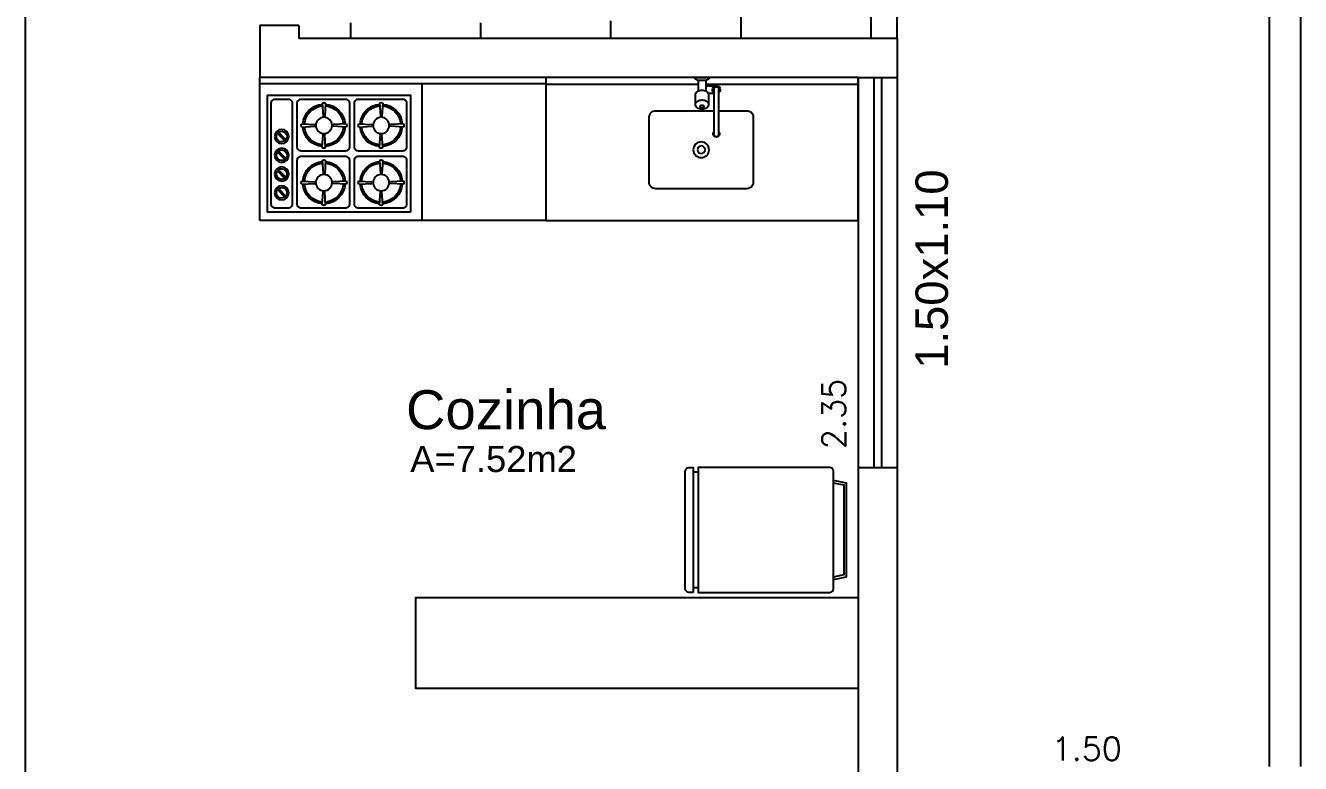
# Model space of a CAD drawing. Extents: x 1.9 to 19.2, y 1.3 to 23.7.
# Drawn here: x 14.314 to 19.214, y 7.484 to 10.322 of the extents above; entities that cross this region are included whole.
import ezdxf
from ezdxf.enums import TextEntityAlignment as Align

# ---------------------------------------------------------------- set-up
doc = ezdxf.new("R2010")
doc.units = 0
doc.layers.get('0').update_dxf_attribs({"linetype": 'CONTINUOUS'})
for name, color, linetype in [('ARQ-BANHO_COZINHA_SERVIÇO', 150, 'CONTINUOUS'), ('ARQ-ESQUADRIAS', 53, 'CONTINUOUS'), ('ARQ-LINHA-FINA', 1, 'CONTINUOUS'), ('ARQ-MÓVEIS_E_ELETRO', 16, 'CONTINUOUS'), ('ARQ-PISO', 140, 'CONTINUOUS'), ('LINHA_04', 190, 'CONTINUOUS'), ('TXT_AMBIENTE', 4, 'CONTINUOUS'), ('TXT_GERAL', 9, 'CONTINUOUS'), ('TXT_ÁREA', 8, 'CONTINUOUS')]:
    doc.layers.add(name, color=color, linetype=linetype)
doc.styles.add('ARIAL', font='arial.ttf')
doc.styles.get("Standard").update_dxf_attribs({"font": 'arial.ttf'})
doc.styles.add('TEXTO03', font='romans.shx')

# ---------------------------------------------------------------- blocks, each defined once
blk = doc.blocks.new('ADC_TORN_COZ2-P')
for p, q in [((0.0119, 0.0145), (0.0519, 0.0145)), ((0.0119, -0.0143), (0.0518, -0.0143))]:
    blk.add_line(p, q)
at = {"linetype": 'BYBLOCK'}
blk.add_line((0.0617, -0.045), (0.0617, -0.0241), dxfattribs=at)
blk.add_lwpolyline([(0, -0.028), (0.0015, -0.028, 0.267949), (0.0066, -0.025), (0.0119, -0.0159), (0.0119, 0.0159), (0.0066, 0.025, 0.267949), (0.0015, 0.028), (0, 0.028)], format="xyb", close=True)
blk.add_lwpolyline([(0.104, 0.025), (0.0664, 0.025, 0.133256), (0.0599, 0.0233, 0.106756), (0.0539, 0.0177, 0.082828), (0.0501, 0.0099, 0.071352), (0.0487, 0, 0.071352), (0.0501, -0.0099, 0.082828), (0.0539, -0.0177, 0.106756), (0.0599, -0.0233, 0.133256), (0.0664, -0.025), (0.104, -0.025)], format="xyb", dxfattribs=at)
for points in [[(0.104, -0.025, 0.133256), (0.1104, -0.0233, 0.106756), (0.1165, -0.0177, 0.082828), (0.1202, -0.0099, 0.071352), (0.1216, 0, 0.071352), (0.1202, 0.0099, 0.082828), (0.1165, 0.0177, 0.106756), (0.1104, 0.0233, 0.133256), (0.104, 0.025, 0.133256), (0.0975, 0.0233, 0.106756), (0.0915, 0.0177, 0.082828), (0.0877, 0.0099, 0.071352), (0.0863, 0, 0.071352), (0.0877, -0.0099, 0.082828), (0.0915, -0.0177, 0.106756), (0.0975, -0.0233, 0.133256)], [(0.1115, 0.0075, 0.133256), (0.1095, 0.007, 0.106756), (0.1077, 0.0053, 0.082828), (0.1066, 0.003, 0.071352), (0.1061, 0, 0.071352), (0.1066, -0.003, 0.082828), (0.1077, -0.0053, 0.106756), (0.1095, -0.007, 0.133256), (0.1115, -0.0075, 0.133256), (0.1134, -0.007, 0.106756), (0.1152, -0.0053, 0.082828), (0.1163, -0.003, 0.071352), (0.1168, 0, 0.071352), (0.1163, 0.003, 0.082828), (0.1152, 0.0053, 0.106756), (0.1134, 0.007, 0.133256)], [(0.0467, -0.065, -1), (0.0467, -0.045), (0.2167, -0.045, -1), (0.2167, -0.065)]]:
    blk.add_lwpolyline(points, format="xyb", close=True, dxfattribs=at)
blk.add_lwpolyline([(0.0317, -0.0143), (0.0317, -0.055)], dxfattribs=at)
for centre, radius, start, end in [((0.0467, -0.055), 0.015, 41.8103, 318.1897), ((0.2167, -0.055), 0.0125, 233.1301, 126.8699)]:
    blk.add_arc(centre, radius, start, end, dxfattribs=at)
blk = doc.blocks.new('ADC_COZ_PIA_120X55-T')
for p, q in [((-0.014, 0.2486), (-0.5997, 0.2486)), ((0.6003, 0.2486), (0.0148, 0.2486))]:
    blk.add_line(p, q)
blk.add_lwpolyline([(-0.5997, -0.2764), (-0.5997, 0.2736), (0.6003, 0.2736), (0.6003, -0.2764)], close=True)
blk.add_lwpolyline([(-0.0647, 0.1458), (-0.1716, 0.1458, 0.414214), (-0.1966, 0.1208), (-0.1966, -0.1292, 0.414214), (-0.1716, -0.1542), (0.1784, -0.1542, 0.414214), (0.2034, -0.1292), (0.2034, 0.1208, 0.414214), (0.1784, 0.1458), (-0.0447, 0.1458)], format="xyb")
at = {"layer": 'ARQ-LINHA-FINA'}
for radius in [0.0304, 0.0147]:
    blk.add_circle((0.0034, -0.0042), radius, dxfattribs=at)
at = {"layer": 'ARQ-LINHA-FINA', "rotation": 270}
blk.add_blockref('ADC_TORN_COZ2-P', (0.0003, 0.2736), dxfattribs=at)
blk = doc.blocks.new('ADC_MCOZ_01')
for p, q in [((-0.2219, -0.57), (-0.2219, -0.59)), ((0.2219, -0.57), (0.2219, -0.59))]:
    blk.add_line(p, q)
for points in [[(-0.19, -0.05), (-0.18, 0), (0.18, 0), (0.19, -0.05)], [(-0.1798, -0.05), (-0.1718, -0.01), (0.1718, -0.01), (0.1798, -0.05)]]:
    blk.add_lwpolyline(points)
for points in [[(0.2259, -0.05, -0.414214), (0.24, -0.0641), (0.24, -0.57), (-0.24, -0.57), (-0.24, -0.0641, -0.414214), (-0.2259, -0.05)], [(-0.24, -0.59), (-0.24, -0.6059, 0.414214), (-0.2259, -0.62), (0.2259, -0.62, 0.414214), (0.24, -0.6059), (0.24, -0.59)]]:
    blk.add_lwpolyline(points, format="xyb", close=True)
blk = doc.blocks.new('ADC_MOB_FOG_CKT4B')
blk.add_lwpolyline([(-0.275, -0.45), (0.275, -0.45), (0.275, 0), (-0.275, 0)], close=True)
blk.add_lwpolyline([(0.195, -0.435), (0.245, -0.435, 0.414214), (0.26, -0.42), (0.26, -0.03, 0.414214), (0.245, -0.015), (0.195, -0.015, 0.414214), (0.18, -0.03), (0.18, -0.42, 0.414214)], format="xyb", close=True)
for centre in [(-0.1623, -0.1165), (0.0577, -0.1165), (-0.1623, -0.3365), (0.0577, -0.3365)]:
    blk.add_circle(centre, 0.0312)
for centre, start, end in [((-0.1623, -0.1165), 94.2199, 175.7801), ((-0.1623, -0.1165), 4.2199, 85.7801), ((0.0577, -0.1165), 94.2199, 175.7801), ((0.0577, -0.1165), 4.2199, 85.7801), ((-0.1623, -0.1165), 184.2199, 265.7801), ((-0.1623, -0.1165), 274.2199, 355.7801), ((0.0577, -0.1165), 184.2199, 265.7801), ((0.0577, -0.1165), 274.2199, 355.7801), ((-0.1623, -0.3365), 94.2199, 175.7801), ((-0.1623, -0.3365), 4.2199, 85.7801), ((0.0577, -0.3365), 94.2199, 175.7801), ((0.0577, -0.3365), 4.2199, 85.7801), ((-0.1623, -0.3365), 184.2199, 265.7801), ((-0.1623, -0.3365), 274.2199, 355.7801), ((0.0577, -0.3365), 184.2199, 265.7801), ((0.0577, -0.3365), 274.2199, 355.7801)]:
    blk.add_arc(centre, 0.0812, start, end)
at = {"layer": 'ARQ-LINHA-FINA'}
for p, q in [((-0.1685, -0.0311), (-0.1654, -0.0811)), ((-0.156, -0.0311), (-0.1591, -0.0811)), ((0.0515, -0.0311), (0.0546, -0.0811)), ((0.064, -0.0311), (0.0609, -0.0811)), ((-0.0769, -0.1103), (-0.1269, -0.1134)), ((-0.0769, -0.1228), (-0.1269, -0.1196)), ((0.1431, -0.1103), (0.0931, -0.1134)), ((0.1431, -0.1228), (0.0931, -0.1196)), ((0.2036, -0.1715), (0.2322, -0.1429)), ((0.2343, -0.145), (0.2057, -0.1736)), ((0.2322, -0.1429), (0.2364, -0.1471)), ((-0.1685, -0.2019), (-0.1654, -0.1519)), ((-0.156, -0.2019), (-0.1591, -0.1519)), ((0.0515, -0.2019), (0.0546, -0.1519)), ((0.064, -0.2019), (0.0609, -0.1519)), ((0.2078, -0.1757), (0.2036, -0.1715)), ((0.2078, -0.1757), (0.2364, -0.1471)), ((0.2036, -0.2437), (0.2322, -0.215)), ((0.2078, -0.2479), (0.2036, -0.2437)), ((0.2343, -0.2171), (0.2057, -0.2458)), ((0.2078, -0.2479), (0.2364, -0.2192)), ((0.2322, -0.215), (0.2364, -0.2192)), ((-0.1685, -0.2511), (-0.1654, -0.3011)), ((-0.156, -0.2511), (-0.1591, -0.3011)), ((0.0515, -0.2511), (0.0546, -0.3011)), ((0.064, -0.2511), (0.0609, -0.3011)), ((0.2036, -0.3159), (0.2322, -0.2872)), ((0.2343, -0.2893), (0.2057, -0.318)), ((0.2078, -0.3201), (0.2364, -0.2914)), ((0.2322, -0.2872), (0.2364, -0.2914)), ((-0.0769, -0.3303), (-0.1269, -0.3334)), ((-0.0769, -0.3428), (-0.1269, -0.3396)), ((0.1431, -0.3303), (0.0931, -0.3334)), ((0.1431, -0.3428), (0.0931, -0.3396)), ((0.2078, -0.3201), (0.2036, -0.3159)), ((-0.1685, -0.4219), (-0.1654, -0.3719)), ((-0.156, -0.4219), (-0.1591, -0.3719)), ((0.0515, -0.4219), (0.0546, -0.3719)), ((0.064, -0.4219), (0.0609, -0.3719)), ((0.2036, -0.3881), (0.2322, -0.3594)), ((0.2078, -0.3923), (0.2036, -0.3881)), ((0.2343, -0.3615), (0.2057, -0.3902)), ((0.2078, -0.3923), (0.2364, -0.3636)), ((0.2322, -0.3594), (0.2364, -0.3636))]:
    blk.add_line(p, q, dxfattribs=at)
for points in [[(-0.245, -0.215), (-0.075, -0.215, 0.414214), (-0.06, -0.2), (-0.06, -0.03, 0.414214), (-0.075, -0.015), (-0.245, -0.015, 0.414214), (-0.26, -0.03), (-0.26, -0.2, 0.414214)], [(-0.025, -0.215), (0.145, -0.215, 0.414214), (0.16, -0.2), (0.16, -0.03, 0.414214), (0.145, -0.015), (-0.025, -0.015, 0.414214), (-0.04, -0.03), (-0.04, -0.2, 0.414214)], [(-0.245, -0.435), (-0.075, -0.435, 0.414214), (-0.06, -0.42), (-0.06, -0.25, 0.414214), (-0.075, -0.235), (-0.245, -0.235, 0.414214), (-0.26, -0.25), (-0.26, -0.42, 0.414214)], [(-0.025, -0.435), (0.145, -0.435, 0.414214), (0.16, -0.42), (0.16, -0.25, 0.414214), (0.145, -0.235), (-0.025, -0.235, 0.414214), (-0.04, -0.25), (-0.04, -0.42, 0.414214)]]:
    blk.add_lwpolyline(points, format="xyb", close=True, dxfattribs=at)
for points in [[(-0.2476, -0.1103), (-0.1976, -0.1134)], [(-0.0276, -0.1103), (0.0224, -0.1134)], [(-0.2476, -0.3303), (-0.1976, -0.3334)], [(-0.0276, -0.3303), (0.0224, -0.3334)]]:
    blk.add_lwpolyline(points, dxfattribs=at)
for points in [[(-0.2476, -0.1228), (-0.1976, -0.1196, 0.522232), (-0.1976, -0.1134)], [(-0.0276, -0.1228), (0.0224, -0.1196, 0.522232), (0.0224, -0.1134)], [(-0.2476, -0.3428), (-0.1976, -0.3396, 0.522232), (-0.1976, -0.3334)], [(-0.0276, -0.3428), (0.0224, -0.3396, 0.522232), (0.0224, -0.3334)]]:
    blk.add_lwpolyline(points, format="xyb", dxfattribs=at)
for centre in [(0.22, -0.1593), (0.22, -0.2315), (0.22, -0.3037), (0.22, -0.3758)]:
    blk.add_circle(centre, 0.0273, dxfattribs=at)
for centre, radius, start, end in [((-0.1623, -0.1165), 0.075, 94.2736, 175.7264), ((-0.1623, -0.0392), 0.0102, 52.346, 127.654), ((-0.1623, -0.1165), 0.075, 4.2736, 85.7264), ((0.0577, -0.1165), 0.075, 94.2736, 175.7264), ((0.0577, -0.0392), 0.0102, 52.346, 127.654), ((0.0577, -0.1165), 0.075, 4.2736, 85.7264), ((-0.1623, -0.079), 0.00381, 214.85, 325.15), ((0.0577, -0.079), 0.00381, 214.85, 325.15), ((-0.2395, -0.1165), 0.0102, 142.346, 217.654), ((-0.1623, -0.1165), 0.075, 184.2736, 265.7264), ((-0.1623, -0.1165), 0.075, 274.2736, 355.7264), ((-0.1247, -0.1165), 0.00381, 124.85, 235.15), ((-0.085, -0.1165), 0.0102, 322.346, 37.654), ((-0.0195, -0.1165), 0.0102, 142.346, 217.654), ((0.0577, -0.1165), 0.075, 184.2736, 265.7264), ((0.0577, -0.1165), 0.075, 274.2736, 355.7264), ((0.0953, -0.1165), 0.00381, 124.85, 235.15), ((0.135, -0.1165), 0.0102, 322.346, 37.654), ((0.22, -0.1593), 0.0205, 53.3209, 216.6791), ((-0.1623, -0.1541), 0.00381, 34.85, 145.15), ((0.0577, -0.1541), 0.00381, 34.85, 145.15), ((0.22, -0.1593), 0.0205, 233.3209, 36.6791), ((-0.1623, -0.1938), 0.0102, 232.346, 307.654), ((0.0577, -0.1938), 0.0102, 232.346, 307.654), ((0.22, -0.2315), 0.0205, 53.3209, 216.6791), ((0.22, -0.2315), 0.0205, 233.3209, 36.6791), ((-0.1623, -0.3365), 0.075, 94.2736, 175.7264), ((-0.1623, -0.2592), 0.0102, 52.346, 127.654), ((-0.1623, -0.3365), 0.075, 4.2736, 85.7264), ((0.0577, -0.3365), 0.075, 94.2736, 175.7264), ((0.0577, -0.2592), 0.0102, 52.346, 127.654), ((0.0577, -0.3365), 0.075, 4.2736, 85.7264), ((0.22, -0.3037), 0.0205, 53.3209, 216.6791), ((0.22, -0.3037), 0.0205, 233.3209, 36.6791), ((-0.2395, -0.3365), 0.0102, 142.346, 217.654), ((-0.1623, -0.3365), 0.075, 184.2736, 265.7264), ((-0.1623, -0.299), 0.00381, 214.85, 325.15), ((-0.1623, -0.3365), 0.075, 274.2736, 355.7264), ((-0.1247, -0.3365), 0.00381, 124.85, 235.15), ((-0.085, -0.3365), 0.0102, 322.346, 37.654), ((-0.0195, -0.3365), 0.0102, 142.346, 217.654), ((0.0577, -0.3365), 0.075, 184.2736, 265.7264), ((0.0577, -0.299), 0.00381, 214.85, 325.15), ((0.0577, -0.3365), 0.075, 274.2736, 355.7264), ((0.0953, -0.3365), 0.00381, 124.85, 235.15), ((0.135, -0.3365), 0.0102, 322.346, 37.654), ((-0.1623, -0.3741), 0.00381, 34.85, 145.15), ((0.0577, -0.3741), 0.00381, 34.85, 145.15), ((0.22, -0.3758), 0.0205, 53.3209, 216.6791), ((0.22, -0.3758), 0.0205, 233.3209, 36.6791), ((-0.1623, -0.4138), 0.0102, 232.346, 307.654), ((0.0577, -0.4138), 0.0102, 232.346, 307.654)]:
    blk.add_arc(centre, radius, start, end, dxfattribs=at)
blk = doc.blocks.new('*X73')
at = {"layer": 'ARQ-PISO', "linetype": 'CONTINUOUS'}
for p, q in [((16.0645, 10.7123), (16.0645, 11.7724)), ((17.0645, 10.9449), (17.0645, 11.7724)), ((17.5645, 11.7103), (17.5645, 11.7724)), ((17.5645, 10.2724), (17.5645, 11.4038)), ((15.3645, 11.2724), (16.284, 11.2724)), ((15.5645, 11.1037), (15.5645, 11.2809)), ((16.884, 11.2724), (17.6645, 11.2724)), ((15.5645, 10.5341), (15.5645, 11.1036)), ((16.5645, 10.9449), (16.5645, 11.1124)), ((15.3645, 10.7724), (16.0304, 10.7724)), ((16.032, 10.7724), (16.5256, 10.7724)), ((17.3211, 10.7724), (17.6645, 10.7724)), ((16.0645, 10.5341), (16.0645, 10.7117)), ((16.5645, 10.4749), (16.5645, 10.6545)), ((17.0645, 10.2724), (17.0645, 10.5349)), ((15.5645, 10.3624), (15.5645, 10.3991)), ((16.0645, 10.3624), (16.0645, 10.3991)), ((16.5645, 10.2724), (16.5645, 10.3399)), ((15.5645, 10.2724), (15.5645, 10.3324)), ((16.0645, 10.2724), (16.0645, 10.3324))]:
    blk.add_line(p, q, dxfattribs=at)

msp = doc.modelspace()

# ---------------------------------------------------------------- linework, layer by layer
at = {"layer": 'ARQ-BANHO_COZINHA_SERVIÇO'}
for p, q in [((15.2145, 9.5724), (15.2145, 10.1224)), ((16.3145, 10.0974), (15.2145, 10.0974)), ((15.8373, 10.0974), (15.8373, 9.5724)), ((16.3145, 9.5724), (15.2145, 9.5724))]:
    msp.add_line(p, q, dxfattribs=at)
msp.add_lwpolyline([(17.5145, 7.7724), (15.8145, 7.7724), (15.8145, 8.1224), (17.5145, 8.1224)], dxfattribs=at)
at = {"layer": 'ARQ-ESQUADRIAS'}
for p, q in [((17.6645, 10.2724), (17.6645, 11.7724)), ((17.5145, 10.1224), (17.5145, 8.6224)), ((17.5745, 10.1224), (17.5745, 8.6224)), ((17.6045, 10.1224), (17.6045, 8.6224)), ((17.6645, 10.1224), (17.6645, 8.6224))]:
    msp.add_line(p, q, dxfattribs=at)
at = {"layer": 'ARQ-PISO'}
for p, q in [((19.0945, 17.7224), (19.0945, 7.4724)), ((19.2145, 17.7224), (19.2145, 7.4724))]:
    msp.add_line(p, q, dxfattribs=at)
at = {"layer": 'LINHA_04'}
for p, q in [((14.3145, 5.1224), (14.3145, 13.5724)), ((15.2145, 10.3224), (15.2145, 10.1224)), ((15.2145, 10.3224), (15.2145, 10.1224)), ((15.3645, 10.3224), (15.2145, 10.3224)), ((15.3645, 10.3224), (15.3645, 10.2724)), ((17.6645, 10.2724), (15.3645, 10.2724)), ((17.6645, 10.2724), (17.6645, 10.1224)), ((17.5145, 10.1224), (15.2145, 10.1224)), ((17.5145, 10.1224), (17.6645, 10.1224)), ((17.5145, 10.1224), (17.5145, 10.1224)), ((17.5145, 8.6224), (17.6645, 8.6224)), ((17.5145, 8.6224), (17.5145, 6.0312)), ((17.6645, 8.6224), (17.6645, 6.0312)), ((17.5145, 7.7724), (16.8145, 7.7724))]:
    msp.add_line(p, q, dxfattribs=at)

# ---------------------------------------------------------------- block references
at = {"layer": 'ARQ-BANHO_COZINHA_SERVIÇO', "xscale": -1}
msp.add_blockref('ADC_COZ_PIA_120X55-T', (16.9148, 9.8487), dxfattribs=at)
at = {"layer": 'ARQ-MÓVEIS_E_ELETRO', "xscale": -1}
msp.add_blockref('ADC_MOB_FOG_CKT4B', (15.5191, 10.0546), dxfattribs=at)
at = {"layer": 'ARQ-MÓVEIS_E_ELETRO', "xscale": -1, "rotation": 270}
msp.add_blockref('ADC_MCOZ_01', (17.4701, 8.3824), dxfattribs=at)
at = {"layer": 'ARQ-PISO'}
msp.add_blockref('*X73', (0, 0), dxfattribs=at)

# ---------------------------------------------------------------- texts
at = {"layer": 'TXT_AMBIENTE', "style": 'ARIAL'}
msp.add_text('Cozinha', height=0.15, dxfattribs=at).set_placement((15.777, 8.7699))
at = {"layer": 'TXT_GERAL', "style": 'ARIAL'}
msp.add_text('1.50x1.10', height=0.125, rotation=90, dxfattribs=at).set_placement((17.7971, 9.3855), align=Align.MIDDLE)
at = {"layer": 'TXT_GERAL', "linetype": 'CONTINUOUS', "style": 'TEXTO03'}
msp.add_text('2.35', height=0.09, rotation=90, dxfattribs=at).set_placement((17.4661, 8.6935))
msp.add_text('1.50', height=0.09, dxfattribs=at).set_placement((18.2581, 7.4962))
at = {"layer": 'TXT_ÁREA'}
msp.add_text('A=7.52m2', height=0.1, dxfattribs=at).set_placement((15.7931, 8.6054))

doc.saveas('drawing.dxf')
